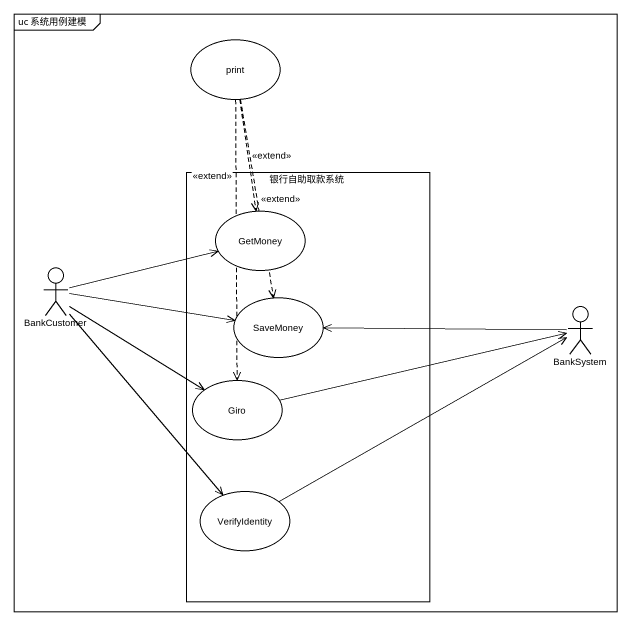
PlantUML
@startuml
mainframe uc 系统用例建模
usecase print
rectangle 银行自助取款系统 {
  usecase GetMoney
  usecase SaveMoney
  usecase Giro
  usecase VerifyIdentity
}
actor BankCustomer
actor BankSystem
print ..> GetMoney : <<extend>>
print ..> SaveMoney : <<extend>>
print ..> Giro : <<extend>>
BankCustomer -right-> GetMoney
BankCustomer -right-> SaveMoney
BankCustomer -right-> Giro
BankCustomer --> VerifyIdentity
SaveMoney <-right- BankSystem
Giro -right-> BankSystem
VerifyIdentity -right-> BankSystem
@enduml
